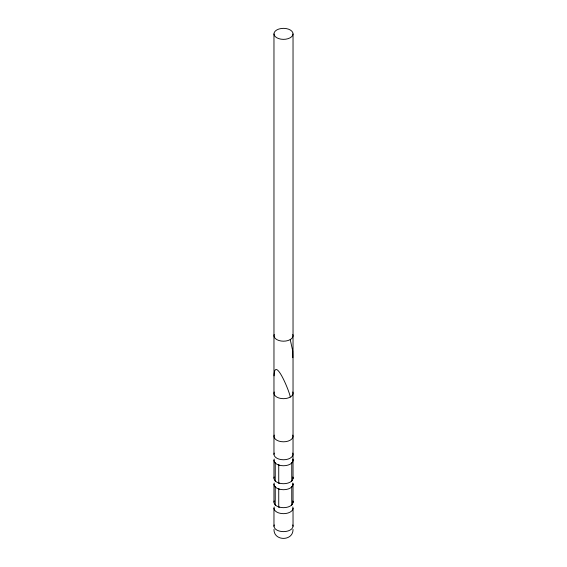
<?xml version="1.0" encoding="UTF-8"?>
<svg xmlns="http://www.w3.org/2000/svg" width="567" height="567" viewBox="0 0 567 567"><rect width="100%" height="100%" fill="white"/><g stroke="black" fill="none" stroke-linecap="round" stroke-linejoin="round"><path stroke-width="0.85" d="M293.019 529.408C293.274 541.379 273.726 541.379 273.981 529.408M292.813 357.72L292.714 350.923L290.24 339.576M291.679 463.076L292.076 462.658M291.679 481.043L292.076 480.618M291.679 487.032L292.076 486.606M291.679 504.999L292.076 504.573M278.603 464.975L279.333 465.202M278.603 482.942L279.333 483.169M278.603 488.931L279.333 489.158M278.603 506.898L279.333 507.125M275.165 462.927L275.605 463.338M275.165 480.894L275.605 481.305M275.165 486.883L275.605 487.294M275.165 504.85L275.605 505.261M290.24 397.07C290.318 393.526 274.605 354.481 274.059 375.836M293.011 459.858L293.033 460.333M293.011 477.825L293.033 478.3M293.011 483.814L293.033 484.289M293.011 501.781L293.033 502.256M293.033 33.97A9.533 5.507 0 0 1 278.56 38.563A9.533 5.507 0 0 1 278.907 29.03A9.533 5.507 0 0 1 293.033 33.97L293.033 478.215M293.033 484.204L293.033 502.171M293.033 508.273L293.033 526.24M291.75 462.998L291.75 480.965M291.75 486.954L291.75 504.921M278.737 465.018L278.737 482.978M278.737 488.967L278.737 506.933M275.243 462.998L275.243 480.965M275.243 486.954L275.243 504.921M273.967 33.956L273.967 454.365M273.967 460.163L273.967 478.13M273.967 484.119L273.967 502.086M273.967 508.266L273.967 526.233M292.813 391.988A9.533 5.507 0 0 1 290.566 396.879L290.035 397.191A9.533 5.507 0 0 1 278.78 397.963A9.533 5.507 0 0 1 274.194 391.981M292.813 334.495A9.533 5.507 0 0 1 290.566 339.385L290.035 339.697A9.533 5.507 0 0 1 278.78 340.469A9.533 5.507 0 0 1 274.194 334.487M292.813 500.98A9.533 5.507 0 0 1 283.493 507.678A9.533 5.507 0 0 1 274.194 500.973M292.813 483.013A9.533 5.507 0 0 1 283.493 489.711A9.533 5.507 0 0 1 274.194 483.006M292.813 435.109A9.533 5.507 0 0 1 283.493 441.799A9.533 5.507 0 0 1 274.194 435.095M292.813 453.076A9.533 5.507 0 0 1 283.493 459.766A9.533 5.507 0 0 1 274.194 453.061M292.813 459.057A9.533 5.507 0 0 1 283.493 465.755A9.533 5.507 0 0 1 274.194 459.05M292.813 477.024A9.533 5.507 0 0 1 283.493 483.722A9.533 5.507 0 0 1 274.194 477.017M292.813 506.969A9.533 5.507 0 0 1 283.493 513.667A9.533 5.507 0 0 1 274.194 506.962M292.813 524.936A9.533 5.507 0 0 1 283.493 531.633A9.533 5.507 0 0 1 274.194 524.929"/></g></svg>
